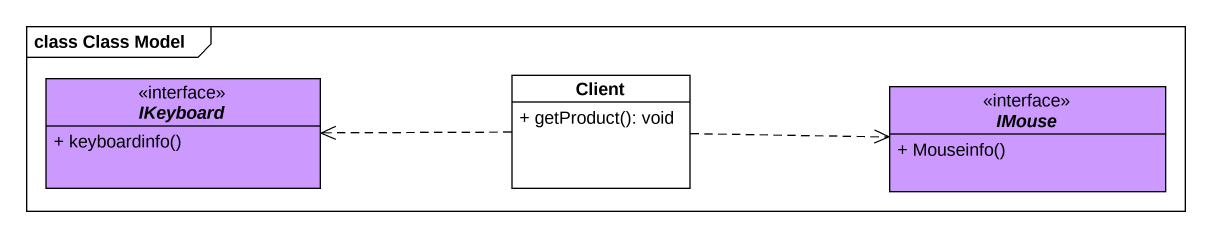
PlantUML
@startuml
mainframe class Class Model
hide circle
hide empty members
skinparam classAttributeIconSize 0
interface IKeyboard #CC99FF {
  + keyboardinfo()
}
class Client #FFFFFF {
  + getProduct(): void
}
interface IMouse #CC99FF {
  + Mouseinfo()
}
Client .left.> IKeyboard
Client .right.> IMouse
@enduml
